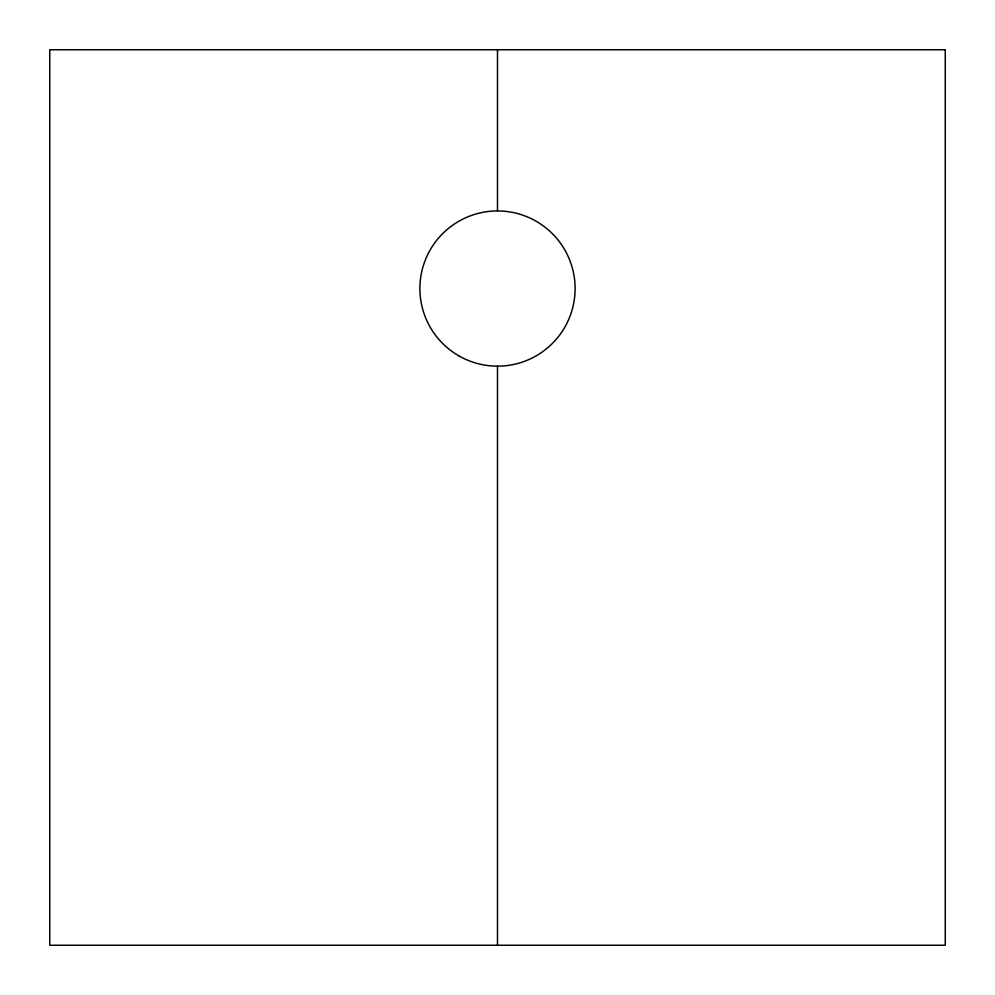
<?xml version="1.0" encoding="UTF-8"?>
<svg xmlns="http://www.w3.org/2000/svg" width="995" height="995" viewBox="0 0 995 995"><rect width="100%" height="100%" fill="white"/><g stroke="black" fill="none" stroke-linecap="round" stroke-linejoin="round"><path stroke-width="1.49" d="M497.5 49.75L497.5 210.94M497.5 366.16L497.5 945.25M945.25 49.75L49.75 49.75L49.75 945.25L945.25 945.25L945.25 49.75M458.695 355.762A77.61 77.61 0 0 0 575.11 288.55A77.61 77.61 0 0 0 458.695 221.338A77.61 77.61 0 0 0 458.695 355.762"/></g></svg>
